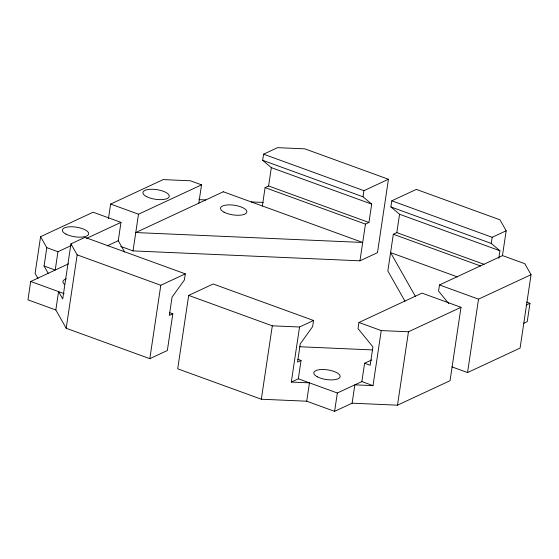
<?xml version="1.0" encoding="UTF-8"?>
<svg xmlns="http://www.w3.org/2000/svg" width="559" height="559" viewBox="0 0 559 559"><rect width="100%" height="100%" fill="white"/><g stroke="black" fill="none" stroke-linecap="round" stroke-linejoin="round"><path stroke-width="0.84" d="M68.603 263.827L30.689 281.484L27.95 299.834L55.83 309.972L66.193 328.266L149.826 358.675L167.337 350.521L172.822 313.823L169.559 312.635M124.671 252.046L118.249 240.705L120.989 222.356L93.115 212.217L40.583 236.688L35.098 273.386L37.998 278.508M48.207 273.33L44.056 266.014L46.802 247.658L40.583 236.688M71.349 245.478L57.954 251.718L55.208 270.067L44.056 266.014M55.83 309.972L58.569 291.623L62.713 298.939L70.944 243.885L84.954 237.358L185.308 273.854L184.4 279.975L172.06 297.102L169.321 315.451L172.822 313.823M66.193 328.266L77.163 254.862L70.944 243.885M108.46 218.576L110.626 204.063L163.158 179.6L190.395 180.788L201.54 184.84L198.801 203.19M262.346 205.971L265.085 187.614L365.446 224.11L368.947 222.482L371.693 204.133L271.332 167.637L262.653 160.293L263.568 154.179L277.578 147.653L304.809 148.841L388.442 179.257L377.472 252.661L359.961 260.815L133.021 250.9L138.506 214.202L201.54 184.84M149.826 358.675L160.796 285.272L185.308 273.854M313.55 320.489L213.189 283.993L188.669 295.411L177.706 368.814L261.332 399.224L306.723 401.208L334.603 411.347L352.114 403.193L397.498 405.17L450.037 380.707L461.007 307.303L421.975 293.112L358.934 322.473L358.019 328.587L372.923 346.901L370.177 365.258L364.601 363.231L361.862 381.58L337.343 392.998L298.317 378.806L291.309 382.063L299.54 327.015L313.55 320.489L312.635 326.603L300.281 343.841L297.556 362.085L301.056 360.45L298.317 378.806M265.085 187.614L268.593 185.986L271.332 167.637M261.332 399.224L272.303 325.827L188.669 295.411M306.723 401.208L309.469 382.859L291.309 382.063M371.693 204.133L363.015 196.789L363.93 190.675L388.442 179.257M334.603 411.347L337.343 392.998M359.961 260.815L365.446 224.11M352.114 403.193L354.853 384.844L373.007 385.633L381.238 330.579L358.934 322.473M498.803 258.272L499.928 250.76L399.566 214.265L390.888 206.928L391.803 200.814L416.322 189.396L499.949 219.806L506.174 230.783L502.443 255.729M484.129 264.365L396.827 232.621L393.326 234.249L387.841 270.954L404.975 301.189M396.827 232.621L399.566 214.265M397.498 405.17L408.468 331.773L461.007 307.303M451.965 366.886L467.548 372.553L520.08 348.089L531.05 274.686L524.831 263.708L502.527 255.596L439.486 284.957L438.57 291.071L448.674 303.572M467.548 372.553L478.518 299.149L531.05 274.686M499.928 250.76L491.249 243.424L492.165 237.302L506.174 230.783M526.69 302.098L529.967 303.285L527.228 321.642L523.42 323.409M86.317 238.504L120.989 222.356M107.216 245.841L118.249 240.705M364.601 363.231L371.693 359.926M526.159 305.06L529.967 303.285M198.892 199.626L205.803 199.933M251.194 201.911L263.296 202.442M272.303 325.827L299.54 327.015M381.238 330.579L408.468 331.773M299.687 346.748L372.727 349.941M263.568 154.179L363.93 190.675M391.803 200.814L492.165 237.302M262.653 160.293L363.015 196.789M390.888 206.928L491.249 243.424M268.593 185.986L368.947 222.482M393.326 234.249L480.628 266M457.486 276.929L390.58 252.598L415.428 296.445M439.486 284.957L478.518 299.149M110.626 204.063L138.506 214.202M120.716 246.428L133.021 250.9M77.163 254.862L160.796 285.272M46.802 247.658L57.954 251.718M361.862 381.58L373.007 385.633M297.793 359.262L301.056 360.45M30.689 281.484L64.145 293.65M64.439 284.265A13.297 4.87 8.5 0 1 66.318 278.906M223.314 191.772L135.76 232.551L362.7 242.459L223.314 191.772M65.878 234.067A13.297 4.87 8.5 0 0 88.119 235.039A13.297 4.87 8.5 0 0 72.6 226.793A13.297 4.87 8.5 0 0 65.878 234.067M146.43 196.551A13.297 4.87 8.5 0 0 168.671 197.523A13.297 4.87 8.5 0 0 153.152 189.277A13.297 4.87 8.5 0 0 146.43 196.551M224.033 212.168A13.297 4.87 8.5 0 0 246.267 213.14A13.297 4.87 8.5 0 0 230.748 204.894A13.297 4.87 8.5 0 0 224.033 212.168M317.323 376.808A13.297 4.87 8.5 0 0 339.565 377.772A13.297 4.87 8.5 0 0 324.045 369.527A13.297 4.87 8.5 0 0 317.323 376.808"/></g></svg>
